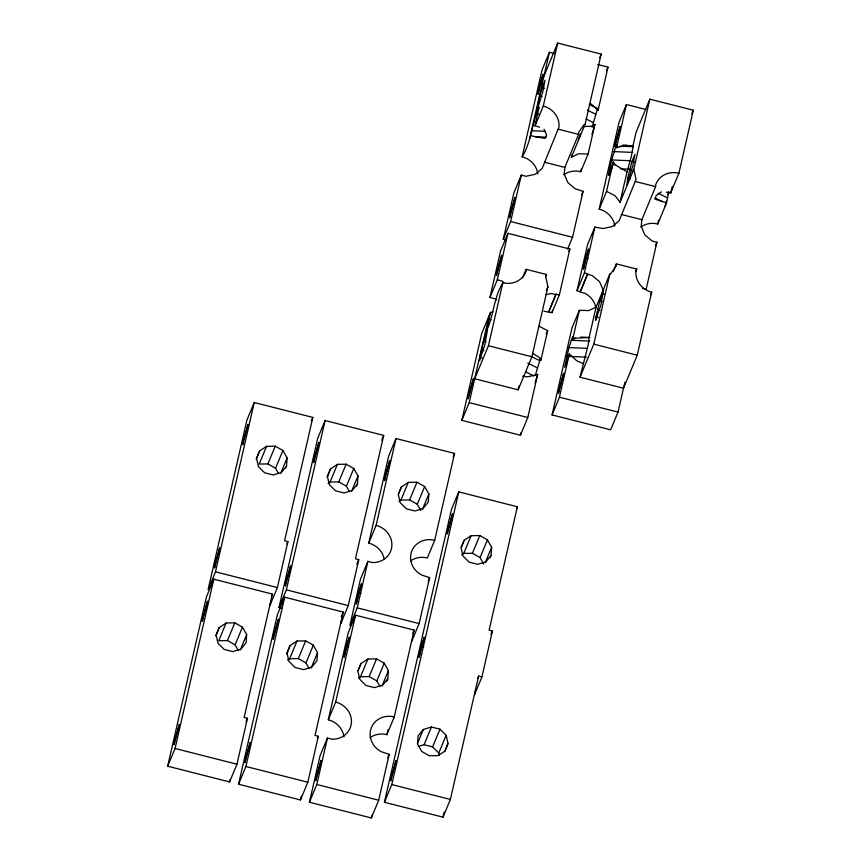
<?xml version="1.0" encoding="UTF-8"?>
<svg xmlns="http://www.w3.org/2000/svg" width="861" height="861" viewBox="0 0 861 861"><rect width="100%" height="100%" fill="white"/><g stroke="black" fill="none" stroke-linecap="round" stroke-linejoin="round"><path stroke-width="1.29" d="M246.676 634.6L246.085 642.79L240.886 649.14L232.728 651.626L224.215 649.452L218.027 643.328L216.154 635.192L219.168 627.615L226.12 623.009L234.816 622.847L242.468 627.163L246.676 634.6L240.284 649.958M285.54 468.492L286.519 466.135L287.111 457.944L282.914 450.507L275.251 446.181L266.566 446.353L259.602 450.949L256.158 459.225M317.548 652.616L316.956 660.807L311.757 667.146L303.61 669.632L295.086 667.469L288.909 661.345L287.025 653.198L290.039 645.621L297.002 641.025L305.687 640.853L313.35 645.18L317.548 652.616L311.155 667.964M356.411 486.508L357.39 484.14L357.982 475.95L353.785 468.513L346.122 464.197L337.437 464.359L330.473 468.965L327.04 477.231M386.847 681.169L387.827 678.812L388.419 670.622L384.221 663.185L376.558 658.869L367.873 659.031L360.91 663.627L357.961 670.719M428.853 493.956L428.261 502.146L423.063 508.496L414.916 510.982L406.392 508.819L400.214 502.684L398.331 494.548L401.355 486.971L408.308 482.375L416.993 482.203L424.656 486.53L428.853 493.956L422.46 509.314M490.07 557.853L491.05 555.496L491.642 547.305L487.444 539.869L479.781 535.542L471.096 535.714L464.133 540.31L461.184 547.402M502.846 282.72L488.424 345.724L474.669 378.775L518.139 389.818L531.894 356.777L547.94 286.67L545.723 276.629L546.509 274.498L526.125 269.321L525.91 271.592A20.19 18.684 22.6 0 1 502.846 282.72C493.773 297.551 493.654 315.546 486.54 330.947L490.501 312.382L493.041 311.865M543.948 76.102L557.702 43.05L601.172 54.092L585.125 124.199L583.995 124.748L578.807 132.077L578.592 134.348L564.838 167.4L564.192 174.083L567.862 182.618L575.202 188.785L583.069 191.346L572.554 237.281L567.636 249.087M616.358 263.896L616.142 266.167L610.955 273.497L609.825 274.046L596.07 307.086L589.096 337.566L588.278 344.529L580.023 377.193L623.493 388.246L637.248 355.195L651.669 292.18A20.19 18.684 22.6 0 1 635.956 271.204L636.742 269.073L616.358 263.896L613.301 271.237M622.794 145.057L632.953 145.961L636.096 132.228L649.851 99.176L693.32 110.219L678.898 173.233A20.19 18.684 22.6 0 0 655.834 184.362L655.619 186.633L641.865 219.684L641.219 226.368L644.878 234.913L652.229 241.069L656.9 242.264L646.148 289.253L642.64 288.36M479.911 356.895L479.502 360.598L484.678 345.444L487.477 329.967L483.774 340.805L479.911 356.895L482.289 358.101M590.474 103.385L598.115 110.294L598.438 107.41M596.07 316.622L595.661 320.324L600.838 305.171L603.647 289.694L599.934 300.532L596.07 316.622L598.406 317.806M626.356 145.208L616.551 147.694L616.874 144.809L615.97 145.972L611.697 159.952L608.641 174.116L608.899 175.44L613.312 161.868L615.002 164.699L627.023 171.856L620.049 202.335L615.152 195.791L606.553 191.39L613.312 161.868M537.813 173.911A20.19 18.684 22.6 0 0 522.153 156.82C531.517 141.559 531.84 123.112 539.029 107.216L535.068 125.792L539.524 127.213M532.668 353.44L539.223 357.347L540.923 360.178L541.246 358.37M589.096 337.566L575.299 338.169L572.565 339.869L572.64 336.737L568.938 347.575L564.655 367.367L569.325 354.043L576.967 360.963L583.166 363.46M627.744 177.829L626.959 184.921L632.932 165.366L634.944 154.291L632.103 161.104L627.744 177.829L630.08 179.013M640.896 227.013A20.19 18.684 22.6 0 1 657.761 224L666.554 202.895L668.889 191.938M167.68 766.204L206.436 596.899L213.808 579.184L272.399 594.079L244.158 717.439L247.462 718.278L236.947 764.213L229.575 781.928L167.68 766.204L175.052 748.489L213.808 579.184M254.243 402.528L246.87 420.243L208.114 589.537L215.498 571.822L254.243 402.528L312.834 417.413L284.593 540.783L287.897 541.623L277.393 587.557L270.01 605.272L271.183 600.171M229.575 781.928L230.156 779.377M238.551 784.21L277.307 614.915L284.679 597.2L343.27 612.085L315.029 735.455L318.333 736.295L307.829 782.229L300.446 799.944L238.551 784.21L245.923 766.494L284.679 597.2M281.59 608.21L278.986 607.554L317.741 438.249L325.114 420.534L383.705 435.418L355.464 558.789L358.779 559.628L348.264 605.563L340.891 623.278L341.763 619.457M278.986 607.554L286.369 589.839L325.114 420.534M300.446 799.944L301.328 796.113M394.263 716.955A20.19 18.684 22.6 0 0 371.199 728.083A20.19 18.684 22.6 0 0 381.348 751.739L389.215 754.301L378.7 800.235L371.317 817.95L309.422 802.226L320.066 755.764L327.438 738.038L332.109 739.233A20.19 18.684 22.6 0 0 351.385 723.046A20.19 18.684 22.6 0 0 335.672 702.059L355.55 615.206L414.141 630.091L394.263 716.955L386.89 734.67A20.19 18.684 22.6 0 0 370.015 737.683M343.959 736.865A20.19 18.684 22.6 0 0 328.299 719.785L348.178 632.921L355.55 615.206M384.178 558.875A20.19 18.684 22.6 0 0 368.734 543.119L388.612 456.265L395.995 438.54L454.576 453.435L434.697 540.288L427.325 558.003A20.19 18.684 22.6 0 0 410.449 561.017M346.165 646.191L344.099 657.341L349.318 637.097L346.165 646.191L348.77 646.848M358.37 592.895L356.293 604.045L361.523 583.801L358.37 592.895L360.942 593.552M309.422 802.226L316.805 784.5L327.438 738.038M367.873 561.383L360.501 579.098L349.867 625.56L357.24 607.844L367.873 561.383L372.544 562.567A20.19 18.684 22.6 0 0 391.82 546.38A20.19 18.684 22.6 0 0 376.106 525.404L395.995 438.54M386.89 734.67L388.031 729.665M522.595 376.235L527.879 376.838L537.673 374.352L527.793 417.51L520.421 435.235L461.83 420.34L481.719 333.487L490.501 312.382M496.7 299.897A20.19 18.684 22.6 0 0 494.623 298.692L489.952 297.508L500.585 251.046L507.958 233.331L569.853 249.055L559.338 294.989L551.966 312.704L543.861 311.208M505.881 239.928L503.276 239.261L513.92 192.799L521.292 175.084L525.963 176.279L535.165 174.32L542.129 168.476L558.993 127.041A20.19 18.684 22.6 0 0 543.28 106.064L557.702 43.05M522.153 156.82L542.032 69.967L549.404 52.252L554.613 53.576M371.317 817.95L371.909 815.399M540.019 83.237L537.953 94.376L543.173 74.143L540.019 83.237L542.624 83.894M461.83 420.34L469.213 402.625L489.091 315.772M489.952 297.508L497.324 279.793L507.958 233.331M503.276 239.261L510.659 221.546L521.292 175.084M529.526 139.105L549.404 52.252M411.762 641.294L419.135 623.568L429.65 577.645L421.793 575.083A20.19 18.684 22.6 0 1 411.633 551.417A20.19 18.684 22.6 0 1 434.697 540.288M481.923 676.918L478.608 676.079L450.378 799.438L442.995 817.154L384.415 802.269L451.401 509.604L458.773 491.889L517.364 506.774L489.123 630.144L492.438 630.984L481.923 676.918L474.54 694.633L475.132 692.083M421.147 646.234L419.081 657.384L424.301 637.14L421.147 646.234L423.73 646.891M384.415 802.269L391.787 784.554L458.773 491.889M518.139 389.818L518.989 386.083M583.36 126.556L592.142 126.18L594.876 124.468L588.117 153.99L578.56 153.775L571.37 157.251L571.952 154.711M520.421 435.235L521.013 432.642M563.869 174.718A20.19 18.684 22.6 0 1 580.745 171.716L581.336 169.122M540.923 360.178L547.682 330.656L539.083 326.254M548.543 312.392L556.034 294.15L559.338 294.989M598.115 110.294L607.995 67.136L597.577 64.489M551.966 312.704L552.547 310.154M442.995 817.154L444.147 812.138M576.999 290.717L584.371 272.991L587.686 273.83L580.303 291.556L576.999 290.717L587.514 244.782L594.886 227.067L602.991 228.563L612.193 226.604L619.156 220.76L635.235 181.456L636.021 179.325L633.804 169.283L649.851 99.176M585.502 258.052L583.424 269.192L588.655 248.958L585.502 258.052L588.085 258.698M584.371 272.991L594.886 227.067M624.86 382.273L618.026 412.096L610.653 429.811L552.073 414.916L571.952 328.063L579.324 310.347L588.881 310.563L596.07 307.086M595.866 307.969A20.19 18.684 22.6 0 0 584.856 293.267L580.185 292.083L580.303 291.556M614.829 226.195A20.19 18.684 22.6 0 0 599.181 209.115L619.059 122.251L626.431 104.536L645.965 109.498M552.073 414.916L559.446 397.201L569.325 354.043M572.565 339.869L579.324 310.347M580.185 292.083L587.686 273.83M616.551 147.694L626.431 104.536M580.023 377.193L593.778 344.152L609.825 274.046M657.761 224L658.654 220.104M665.144 206.285L666.328 201.097M667.792 194.704L668.405 192.025M539.75 95.474L536.941 110.951L542.925 91.406L544.927 80.331L539.75 95.474L542.129 96.68M592.11 127.353L597.534 108.572L589.215 104.353M594.876 124.468L591.938 134.488M535.338 375.353L540.493 358.23M666.36 192.154L670.687 192.961L672.312 186.719M537.673 374.352L535.068 383.134M580.497 133.864L578.28 139.837M627.023 171.856L631.296 156.573L633.309 145.509L632.953 145.961M259.602 450.949L256.589 458.526L258.472 466.673L264.65 472.797L273.174 474.96L281.321 472.474L286.519 466.135M330.473 468.965L327.46 476.531L329.343 484.678L335.521 490.802L344.045 492.966L352.192 490.49L357.39 484.14M360.91 663.627L357.896 671.203L359.78 679.351L365.957 685.474L374.481 687.638L382.628 685.152L387.827 678.812M464.133 540.31L461.119 547.887L463.003 556.034L469.18 562.158L477.704 564.321L485.852 561.835L491.05 555.496M448.032 743.441L445.019 751.018L438.055 755.614L429.37 755.786L421.707 751.459L417.51 744.022L418.102 735.832L423.3 729.493L431.447 727.007L439.971 729.17L446.149 735.294L448.032 743.441L444.588 751.707M266.566 446.353L259.183 464.068L267.879 463.907L275.531 468.223L278.534 473.539M267.879 463.907L275.251 446.181M275.531 468.223L282.914 450.507M280.718 473.292L287.111 457.944M215.724 635.881L219.168 627.615M226.12 623.009L218.748 640.724L227.433 640.562L235.096 644.878L238.099 650.195M311.359 420.954L312.834 417.413M227.433 640.562L234.816 622.847M235.096 644.878L242.468 627.163M286.917 543.98L287.897 541.623M271.409 596.436L272.399 594.079M328.073 483.387L330.064 482.074L337.437 464.359M330.064 482.074L338.75 481.912L346.122 464.197M245.988 721.83L247.462 718.278M349.405 491.545L346.413 486.228L353.785 468.513M351.589 491.308L357.982 475.95M286.595 653.886L290.039 645.621M287.639 660.053L289.619 658.74L297.002 641.025M381.735 440.143L383.705 435.418M289.619 658.74L298.315 658.568L305.687 640.853M308.97 668.201L305.967 662.895L313.35 645.18M535.068 125.792L543.28 106.054M356.809 564.353L358.779 559.628M368.734 543.119L376.106 525.404M341.3 616.81L343.27 612.085M398.395 494.053L401.355 486.971M398.944 501.403L400.935 500.09L408.308 482.375M400.935 500.09L409.621 499.918L416.993 482.203M599.643 57.762L601.172 54.092M317.354 738.652L318.333 736.295M420.878 510.616L417.284 504.245L424.656 486.53M328.299 719.785L335.672 702.059M606.521 70.677L607.995 67.136M571.37 157.251L585.125 124.199M522.562 277.888L526.125 269.321M358.51 678.059L360.501 676.746L367.873 659.031M453.101 456.976L454.576 453.435M360.501 676.746L369.186 676.585L376.558 658.869M580.745 171.716L588.117 153.99M379.841 686.217L376.849 680.9L384.221 663.185M545.497 276.951L546.509 274.498M581.595 194.887L583.069 191.346M546.412 290.34L547.94 286.67M382.026 685.98L388.419 670.622M428.175 581.186L429.65 577.645M568.873 251.412L569.853 249.055M412.667 633.631L414.141 630.091M548.661 311.865L556.034 294.15M546.197 334.197L547.682 330.656M599.181 209.115L606.553 191.39M461.733 554.742L463.713 553.429L471.096 535.714M463.713 553.429L472.409 553.257L479.781 535.542M387.741 757.841L389.215 754.301M620.049 202.335L633.804 169.283M483.667 563.955L480.061 557.584L487.444 539.869M485.249 562.653L491.642 547.305M417.391 743.667L423.3 729.493M516.385 509.131L517.364 506.774M418.252 746.498L424.075 744.722L431.447 727.007M691.792 113.9L693.32 110.219M439.314 755.345L438.776 753.02L432.588 746.885L439.971 729.17M635.73 271.527L636.742 269.073M670.687 192.961L678.898 173.233M438.776 753.02L446.149 735.294M490.953 634.525L492.438 630.984M655.425 245.805L656.9 242.264M477.629 678.436L478.608 676.079M650.647 294.656L651.669 292.18M661.517 191.809L656.297 195.479L654.812 199.02L666.554 202.895M545.982 294.602L551.234 293.493L555.915 294.677M536.199 114.018L538.825 114.136M533.852 122.359L536.478 122.477M531.84 130.754L544.959 131.302M530.936 135.715L535.564 136.727L546.175 137.168M619.952 146.133L633.212 146.704M614.044 151.611L632.609 152.397M611.697 159.952L630.263 160.738M612.601 164.602L615.002 164.699M609.685 168.347L612.332 168.455M620.297 168.788L629.574 169.186M488.542 319.872L491.168 319.991M580.594 337.081L589.882 337.469M572.899 338.061L575.299 338.169M571.166 340.289L589.731 341.074M568.938 347.575L587.503 348.361M566.667 356.293L586.556 357.132M535.564 136.727L545.142 138.438L546.617 134.886L544.055 129.258M558.208 129.172L578.592 134.348M635.235 181.456L655.619 186.633M544.453 162.212L564.838 167.4M621.47 214.507L641.865 219.684M510.659 221.546L572.554 237.281M587.557 274.368L592.239 275.552L599.579 281.719L603.249 290.254M497.324 279.793L501.995 280.977L503.836 282.516M593.778 344.152L637.248 355.195M488.424 345.724L531.894 356.777M559.446 397.201L618.026 412.096M469.213 402.625L527.793 417.51M215.498 571.822L277.393 587.557M286.369 589.839L348.264 605.563M357.24 607.844L419.135 623.568M424.075 744.722L432.588 746.885M391.787 784.554L450.378 799.438M175.052 748.489L236.947 764.213M245.923 766.494L307.829 782.229M316.805 784.5L378.7 800.235M542.096 87.133L544.475 88.339M587.277 110.004L595.608 114.212M586.126 118.947L593.261 122.553M632.103 161.104L634.439 162.288M629.768 169.445L632.103 170.629M658.105 193.198L667.447 197.922M655.264 198.052L662.4 201.668M602.162 293.246L604.487 294.419M599.934 300.532L602.323 301.737M597.663 309.25L599.999 310.434M531.194 356.379L539.513 360.598M483.774 340.805L486.153 342.011M527.771 363.073L537.286 367.884M481.503 349.523L483.882 350.728M525.501 371.791L533.831 375.999M409.621 499.918L417.284 504.245M472.409 553.257L480.061 557.584M338.75 481.912L346.413 486.228M369.186 676.585L376.849 680.9M298.315 658.568L305.967 662.895M174.256 741.967L174.105 744.69L179.336 724.445L174.256 741.967M202.496 618.607L202.346 621.319L207.576 601.075L202.496 618.607M214.69 565.311L214.55 568.023L219.77 547.79L214.69 565.311M242.931 441.941L242.78 444.653L248.011 424.419L242.931 441.941M245.127 759.983L244.987 762.695L250.207 742.451L245.127 759.983M273.368 636.613L273.217 639.325L278.447 619.091L273.368 636.613M285.561 583.317L285.421 586.04L290.641 565.795L285.561 583.317M313.802 459.957L313.662 462.669L318.882 442.425L313.802 459.957M315.998 777.989L315.858 780.701L321.078 760.467L315.998 777.989M384.673 477.963L384.533 480.675L389.753 460.431L384.673 477.963M390.98 778.043L390.84 780.755L396.071 760.511L390.98 778.043M447.462 531.302L447.311 534.014L452.542 513.78L447.462 531.302M468.406 396.114L468.266 398.826L473.485 378.582L468.406 396.114M496.646 272.743L496.496 275.455L501.726 255.222L496.646 272.743M509.852 215.035L509.712 217.747L514.932 197.513L509.852 215.035M558.638 390.69L558.498 393.402L563.729 373.168L558.638 390.69M615.12 143.948L614.969 146.671L620.2 126.427L615.12 143.948"/></g></svg>
